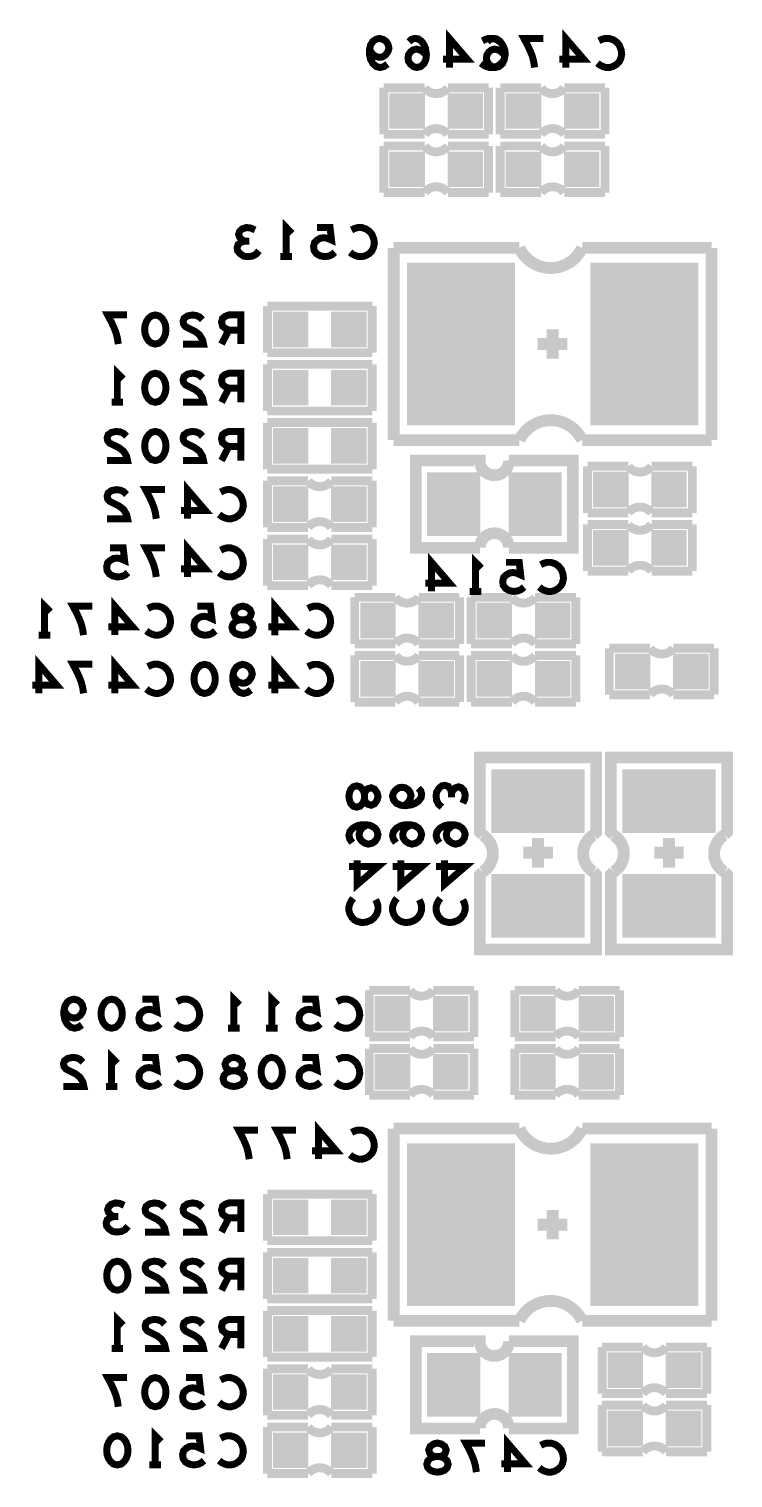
# Model space of a CAD drawing. Extents: x 0 to 200, y -10 to 130.
# Drawn here: x 82.75 to 94.85, y 80.27 to 105.16 of the extents above; entities that cross this region are included whole.
import ezdxf

# ---------------------------------------------------------------- set-up
doc = ezdxf.new("R2010")
doc.units = 0
doc.layers.get('0').update_dxf_attribs({"linetype": 'CONTINUOUS'})
doc.layers.add('MASK_BOTTOM_ART', color=6, linetype='CONTINUOUS')
doc.layers.add('SILK_BOTTOM_ART', color=5, linetype='CONTINUOUS')

# ---------------------------------------------------------------- blocks, each defined once
blk = doc.blocks.new('SQUARE_586')
blk.add_solid([(0.3048, 0.3048), (0.3048, -0.3048), (-0.3048, 0.3048), (-0.3048, -0.3048)])
blk = doc.blocks.new('RECTANGLE_583')
blk.add_solid([(0.9271, 1.397), (0.9271, -1.397), (-0.9271, 1.397), (-0.9271, -1.397)])
blk = doc.blocks.new('RECTANGLE_563')
blk.add_solid([(0.4572, 0.5461), (0.4572, -0.5461), (-0.4572, 0.5461), (-0.4572, -0.5461)])
blk = doc.blocks.new('RECTANGLE_569')
blk.add_solid([(0.8001, 0.5461), (0.8001, -0.5461), (-0.8001, 0.5461), (-0.8001, -0.5461)])

msp = doc.modelspace()

# ---------------------------------------------------------------- linework, layer by layer
at = {"layer": 'SILK_BOTTOM_ART'}
for points, const_width in [([(88.9131, 104.5566), (88.8547, 104.515), (88.7881, 104.4983), (88.7214, 104.515), (88.6631, 104.565), (88.6214, 104.64), (88.6047, 104.715), (88.6047, 104.8066), (88.6214, 104.8816), (88.6631, 104.9483), (88.7131, 104.9816), (88.7714, 104.9983), (88.8381, 104.9816), (88.8881, 104.9483), (88.9214, 104.8983), (88.9381, 104.8316), (88.9214, 104.7733), (88.8797, 104.715), (88.8297, 104.6816), (88.7714, 104.6733), (88.7047, 104.69), (88.6547, 104.7316), (88.6047, 104.8066)], 0.12), ([(89.5821, 104.7066), (89.5238, 104.765), (89.4738, 104.7983), (89.4071, 104.815), (89.3488, 104.7983), (89.3071, 104.765), (89.2738, 104.715), (89.2655, 104.6566), (89.2738, 104.6066), (89.3071, 104.5566), (89.3571, 104.515), (89.4155, 104.4983), (89.4821, 104.515), (89.5405, 104.565), (89.5738, 104.64), (89.5821, 104.7233), (89.5655, 104.8316), (89.5405, 104.89), (89.4988, 104.9483), (89.4405, 104.99), (89.3821, 104.9983), (89.3238, 104.9816), (89.2821, 104.94)], 0.12), ([(89.9762, 104.4983), (89.9762, 104.9983), (90.2845, 104.64), (89.8679, 104.64)], 0.12), ([(90.5453, 104.9566), (90.5953, 104.9816), (90.6536, 104.9983), (90.7203, 104.9983), (90.7953, 104.9733), (90.8536, 104.9316), (90.8953, 104.8816), (90.9286, 104.7983), (90.9369, 104.7233), (90.9203, 104.6483), (90.8953, 104.5983), (90.8453, 104.5483), (90.7869, 104.515), (90.7286, 104.4983), (90.6703, 104.4983), (90.6119, 104.515), (90.5619, 104.54), (90.5203, 104.5733)], 0.12), ([(90.9297, 104.7066), (90.8714, 104.765), (90.8214, 104.7983), (90.7547, 104.815), (90.6964, 104.7983), (90.6547, 104.765), (90.6214, 104.715), (90.6131, 104.6566), (90.6214, 104.6066), (90.6547, 104.5566), (90.7047, 104.515), (90.7631, 104.4983), (90.8297, 104.515), (90.8881, 104.565), (90.9214, 104.64), (90.9297, 104.7233), (90.9131, 104.8316), (90.8881, 104.89), (90.8464, 104.9483), (90.7881, 104.99), (90.7297, 104.9983), (90.6714, 104.9816), (90.6297, 104.94)], 0.12), ([(91.4405, 104.4983), (91.4238, 104.6066), (91.3988, 104.6983), (91.3655, 104.7816), (91.3238, 104.8733), (91.2571, 104.9983), (91.5905, 104.9983)], 0.12), ([(91.9762, 104.4983), (91.9762, 104.9983), (92.2845, 104.64), (91.8679, 104.64)], 0.12), ([(92.5453, 104.9566), (92.5953, 104.9816), (92.6536, 104.9983), (92.7203, 104.9983), (92.7953, 104.9733), (92.8536, 104.9316), (92.8953, 104.8816), (92.9286, 104.7983), (92.9369, 104.7233), (92.9203, 104.6483), (92.8953, 104.5983), (92.8453, 104.5483), (92.7869, 104.515), (92.7286, 104.4983), (92.6703, 104.4983), (92.6119, 104.515), (92.5619, 104.54), (92.5203, 104.5733)], 0.12), ([(88.85, 104.15), (88.85, 103.35)], 0.1524), ([(89.55, 104.15), (88.85, 104.15)], 0.1524), ([(90.65, 104.15), (89.95, 104.15)], 0.1524), ([(90.65, 103.35), (90.65, 104.15)], 0.1524), ([(90.85, 104.15), (90.85, 103.35)], 0.1524), ([(91.55, 104.15), (90.85, 104.15)], 0.1524), ([(92.65, 104.15), (91.95, 104.15)], 0.1524), ([(92.65, 103.35), (92.65, 104.15)], 0.1524), ([(88.85, 103.35), (89.55, 103.35)], 0.1524), ([(89.95, 103.35), (90.65, 103.35)], 0.1524), ([(90.85, 103.35), (91.55, 103.35)], 0.1524), ([(91.95, 103.35), (92.65, 103.35)], 0.1524), ([(88.85, 103.15), (88.85, 102.35)], 0.1524), ([(89.55, 103.15), (88.85, 103.15)], 0.1524), ([(90.65, 103.15), (89.95, 103.15)], 0.1524), ([(90.65, 102.35), (90.65, 103.15)], 0.1524), ([(90.85, 103.15), (90.85, 102.35)], 0.1524), ([(91.55, 103.15), (90.85, 103.15)], 0.1524), ([(92.65, 103.15), (91.95, 103.15)], 0.1524), ([(92.65, 102.35), (92.65, 103.15)], 0.1524), ([(88.85, 102.35), (89.55, 102.35)], 0.1524), ([(89.95, 102.35), (90.65, 102.35)], 0.1524), ([(90.85, 102.35), (91.55, 102.35)], 0.1524), ([(91.95, 102.35), (92.65, 102.35)], 0.1524), ([(86.4631, 101.5167), (86.4131, 101.5417), (86.3714, 101.5833), (86.3547, 101.6333), (86.3714, 101.6833), (86.4131, 101.725), (86.4881, 101.75), (86.5631, 101.7417), (86.6381, 101.7083)], 0.12), ([(87.1738, 101.25), (87.1738, 101.75), (87.2738, 101.65)], 0.12), ([(88.0095, 101.325), (87.9595, 101.2833), (87.9012, 101.2583), (87.8262, 101.25), (87.7512, 101.2667), (87.6929, 101.3), (87.6512, 101.3583), (87.6429, 101.425), (87.6595, 101.4917), (87.7012, 101.5333), (87.7595, 101.5667), (87.8179, 101.575), (87.8762, 101.5667), (87.9512, 101.5333), (87.9262, 101.75), (87.7012, 101.75)], 0.12), ([(88.2953, 101.7083), (88.3453, 101.7333), (88.4036, 101.75), (88.4703, 101.75), (88.5453, 101.725), (88.6036, 101.6833), (88.6453, 101.6333), (88.6786, 101.55), (88.6869, 101.475), (88.6703, 101.4), (88.6453, 101.35), (88.5953, 101.3), (88.5369, 101.2667), (88.4786, 101.25), (88.4203, 101.25), (88.3619, 101.2667), (88.3119, 101.2917), (88.2703, 101.325)], 0.12), ([(86.7047, 101.35), (86.6547, 101.2917), (86.5881, 101.2583), (86.5131, 101.25), (86.4464, 101.2583), (86.3797, 101.3), (86.3381, 101.35), (86.3297, 101.4), (86.3464, 101.4583), (86.4047, 101.5), (86.4631, 101.5167), (86.5381, 101.5167)], 0.12), ([(87.2738, 101.25), (87.0738, 101.25)], 0.12), ([(89.0195, 101.401), (91.1785, 101.401)], 0.2032), ([(89.0195, 98.099), (89.0195, 101.401)], 0.2032), ([(92.258, 101.401), (94.4805, 101.401)], 0.2032), ([(94.4805, 101.401), (94.4805, 98.099)], 0.2032), ([(84.2881, 99.7483), (84.2714, 99.8566), (84.2464, 99.9483), (84.2131, 100.0316), (84.1714, 100.1233), (84.1047, 100.2483), (84.4381, 100.2483)], 0.12), ([(84.9238, 100.2483), (84.9905, 100.2316), (85.0405, 100.19), (85.0738, 100.14), (85.0988, 100.0733), (85.1071, 99.9983), (85.0988, 99.9233), (85.0738, 99.8566), (85.0405, 99.8066), (84.9905, 99.765), (84.9238, 99.7483), (84.8571, 99.765), (84.8071, 99.8066), (84.7738, 99.8566), (84.7488, 99.9233), (84.7405, 99.9983), (84.7488, 100.0733), (84.7738, 100.14), (84.8071, 100.19), (84.8571, 100.2316), (84.9238, 100.2483)], 0.12), ([(85.7345, 100.165), (85.6845, 100.215), (85.6262, 100.24), (85.5595, 100.2483), (85.4762, 100.2316), (85.4179, 100.19), (85.4012, 100.14), (85.4095, 100.09), (85.4429, 100.0483), (85.6095, 99.965), (85.6845, 99.9066), (85.7345, 99.8233), (85.7512, 99.7483), (85.4012, 99.7483)], 0.12), ([(86.3953, 99.7483), (86.3953, 100.2483), (86.1869, 100.2483), (86.1203, 100.2233), (86.0786, 100.19), (86.0619, 100.1233), (86.0786, 100.0566), (86.1286, 100.015), (86.1869, 99.99), (86.3953, 99.99)], 0.12), ([(86.85, 100.4), (86.85, 99.6)], 0.1524), ([(88.65, 100.4), (86.85, 100.4)], 0.1524), ([(88.65, 99.6), (88.65, 100.4)], 0.1524), ([(86.1869, 99.99), (86.0619, 99.7483)], 0.12), ([(91.75, 100.004), (91.75, 99.496)], 0.2032), ([(92.004, 99.75), (91.496, 99.75)], 0.2032), ([(86.85, 99.6), (88.65, 99.6)], 0.1524), ([(84.2714, 98.7483), (84.2714, 99.2483), (84.3714, 99.1483)], 0.12), ([(84.9238, 99.2483), (84.9905, 99.2316), (85.0405, 99.19), (85.0738, 99.14), (85.0988, 99.0733), (85.1071, 98.9983), (85.0988, 98.9233), (85.0738, 98.8566), (85.0405, 98.8066), (84.9905, 98.765), (84.9238, 98.7483), (84.8571, 98.765), (84.8071, 98.8066), (84.7738, 98.8566), (84.7488, 98.9233), (84.7405, 98.9983), (84.7488, 99.0733), (84.7738, 99.14), (84.8071, 99.19), (84.8571, 99.2316), (84.9238, 99.2483)], 0.12), ([(85.7345, 99.165), (85.6845, 99.215), (85.6262, 99.24), (85.5595, 99.2483), (85.4762, 99.2316), (85.4179, 99.19), (85.4012, 99.14), (85.4095, 99.09), (85.4429, 99.0483), (85.6095, 98.965), (85.6845, 98.9066), (85.7345, 98.8233), (85.7512, 98.7483), (85.4012, 98.7483)], 0.12), ([(86.3953, 98.7483), (86.3953, 99.2483), (86.1869, 99.2483), (86.1203, 99.2233), (86.0786, 99.19), (86.0619, 99.1233), (86.0786, 99.0566), (86.1286, 99.015), (86.1869, 98.99), (86.3953, 98.99)], 0.12), ([(86.85, 99.4), (86.85, 98.6)], 0.1524), ([(88.65, 99.4), (86.85, 99.4)], 0.1524), ([(88.65, 98.6), (88.65, 99.4)], 0.1524), ([(86.1869, 98.99), (86.0619, 98.7483)], 0.12), ([(84.3714, 98.7483), (84.1714, 98.7483)], 0.12), ([(86.85, 98.6), (88.65, 98.6)], 0.1524), ([(84.4297, 98.165), (84.3797, 98.215), (84.3214, 98.24), (84.2547, 98.2483), (84.1714, 98.2316), (84.1131, 98.19), (84.0964, 98.14), (84.1047, 98.09), (84.1381, 98.0483), (84.3047, 97.965), (84.3797, 97.9066), (84.4297, 97.8233), (84.4464, 97.7483), (84.0964, 97.7483)], 0.12), ([(84.9238, 98.2483), (84.9905, 98.2316), (85.0405, 98.19), (85.0738, 98.14), (85.0988, 98.0733), (85.1071, 97.9983), (85.0988, 97.9233), (85.0738, 97.8566), (85.0405, 97.8066), (84.9905, 97.765), (84.9238, 97.7483), (84.8571, 97.765), (84.8071, 97.8066), (84.7738, 97.8566), (84.7488, 97.9233), (84.7405, 97.9983), (84.7488, 98.0733), (84.7738, 98.14), (84.8071, 98.19), (84.8571, 98.2316), (84.9238, 98.2483)], 0.12), ([(85.7345, 98.165), (85.6845, 98.215), (85.6262, 98.24), (85.5595, 98.2483), (85.4762, 98.2316), (85.4179, 98.19), (85.4012, 98.14), (85.4095, 98.09), (85.4429, 98.0483), (85.6095, 97.965), (85.6845, 97.9066), (85.7345, 97.8233), (85.7512, 97.7483), (85.4012, 97.7483)], 0.12), ([(86.3953, 97.7483), (86.3953, 98.2483), (86.1869, 98.2483), (86.1203, 98.2233), (86.0786, 98.19), (86.0619, 98.1233), (86.0786, 98.0566), (86.1286, 98.015), (86.1869, 97.99), (86.3953, 97.99)], 0.12), ([(86.85, 98.4), (86.85, 97.6)], 0.1524), ([(88.65, 98.4), (86.85, 98.4)], 0.1524), ([(88.65, 97.6), (88.65, 98.4)], 0.1524), ([(91.1785, 98.099), (89.0195, 98.099)], 0.2032), ([(94.4805, 98.099), (92.258, 98.099)], 0.2032), ([(86.1869, 97.99), (86.0619, 97.7483)], 0.12), ([(90.5, 96.25), (89.4, 96.25), (89.4, 97.75), (90.5, 97.75), (90.5, 97.7)], 0.2), ([(91, 97.75), (92.1, 97.75), (92.1, 96.25), (91, 96.25)], 0.2), ([(86.85, 97.6), (88.65, 97.6)], 0.1524), ([(92.35, 97.65), (92.35, 96.85)], 0.1524), ([(93.05, 97.65), (92.35, 97.65)], 0.1524), ([(94.15, 97.65), (93.45, 97.65)], 0.1524), ([(94.15, 96.85), (94.15, 97.65)], 0.1524), ([(84.4297, 97.165), (84.3797, 97.215), (84.3214, 97.24), (84.2547, 97.2483), (84.1714, 97.2316), (84.1131, 97.19), (84.0964, 97.14), (84.1047, 97.09), (84.1381, 97.0483), (84.3047, 96.965), (84.3797, 96.9066), (84.4297, 96.8233), (84.4464, 96.7483), (84.0964, 96.7483)], 0.12), ([(84.9405, 96.7483), (84.9238, 96.8566), (84.8988, 96.9483), (84.8655, 97.0316), (84.8238, 97.1233), (84.7571, 97.2483), (85.0905, 97.2483)], 0.12), ([(85.4762, 96.7483), (85.4762, 97.2483), (85.7845, 96.89), (85.3679, 96.89)], 0.12), ([(86.0453, 97.2066), (86.0953, 97.2316), (86.1536, 97.2483), (86.2203, 97.2483), (86.2953, 97.2233), (86.3536, 97.1816), (86.3953, 97.1316), (86.4286, 97.0483), (86.4369, 96.9733), (86.4203, 96.8983), (86.3953, 96.8483), (86.3453, 96.7983), (86.2869, 96.765), (86.2286, 96.7483), (86.1703, 96.7483), (86.1119, 96.765), (86.0619, 96.79), (86.0203, 96.8233)], 0.12), ([(86.85, 97.4), (86.85, 96.6)], 0.1524), ([(87.55, 97.4), (86.85, 97.4)], 0.1524), ([(88.65, 97.4), (87.95, 97.4)], 0.1524), ([(88.65, 96.6), (88.65, 97.4)], 0.1524), ([(92.35, 96.85), (93.05, 96.85)], 0.1524), ([(93.45, 96.85), (94.15, 96.85)], 0.1524), ([(86.85, 96.6), (87.55, 96.6)], 0.1524), ([(87.95, 96.6), (88.65, 96.6)], 0.1524), ([(92.35, 96.65), (92.35, 95.85)], 0.1524), ([(93.05, 96.65), (92.35, 96.65)], 0.1524), ([(94.15, 96.65), (93.45, 96.65)], 0.1524), ([(94.15, 95.85), (94.15, 96.65)], 0.1524), ([(85.4762, 95.7483), (85.4762, 96.2483), (85.7845, 95.89), (85.3679, 95.89)], 0.12), ([(86.85, 96.4), (86.85, 95.6)], 0.1524), ([(87.55, 96.4), (86.85, 96.4)], 0.1524), ([(88.65, 96.4), (87.95, 96.4)], 0.1524), ([(88.65, 95.6), (88.65, 96.4)], 0.1524), ([(84.4547, 95.8233), (84.4047, 95.7816), (84.3464, 95.7566), (84.2714, 95.7483), (84.1964, 95.765), (84.1381, 95.7983), (84.0964, 95.8566), (84.0881, 95.9233), (84.1047, 95.99), (84.1464, 96.0316), (84.2047, 96.065), (84.2631, 96.0733), (84.3214, 96.065), (84.3964, 96.0316), (84.3714, 96.2483), (84.1464, 96.2483)], 0.12), ([(84.9405, 95.7483), (84.9238, 95.8566), (84.8988, 95.9483), (84.8655, 96.0316), (84.8238, 96.1233), (84.7571, 96.2483), (85.0905, 96.2483)], 0.12), ([(86.0453, 96.2066), (86.0953, 96.2316), (86.1536, 96.2483), (86.2203, 96.2483), (86.2953, 96.2233), (86.3536, 96.1816), (86.3953, 96.1316), (86.4286, 96.0483), (86.4369, 95.9733), (86.4203, 95.8983), (86.3953, 95.8483), (86.3453, 95.7983), (86.2869, 95.765), (86.2286, 95.7483), (86.1703, 95.7483), (86.1119, 95.765), (86.0619, 95.79), (86.0203, 95.8233)], 0.12), ([(89.6714, 95.5), (89.6714, 96), (89.9797, 95.6417), (89.5631, 95.6417)], 0.12), ([(90.4238, 95.5), (90.4238, 96), (90.5238, 95.9)], 0.12), ([(91.2595, 95.575), (91.2095, 95.5333), (91.1512, 95.5083), (91.0762, 95.5), (91.0012, 95.5167), (90.9429, 95.55), (90.9012, 95.6083), (90.8929, 95.675), (90.9095, 95.7417), (90.9512, 95.7833), (91.0095, 95.8167), (91.0679, 95.825), (91.1262, 95.8167), (91.2012, 95.7833), (91.1762, 96), (90.9512, 96)], 0.12), ([(91.5453, 95.9583), (91.5953, 95.9833), (91.6536, 96), (91.7203, 96), (91.7953, 95.975), (91.8536, 95.9333), (91.8953, 95.8833), (91.9286, 95.8), (91.9369, 95.725), (91.9203, 95.65), (91.8953, 95.6), (91.8453, 95.55), (91.7869, 95.5167), (91.7286, 95.5), (91.6703, 95.5), (91.6119, 95.5167), (91.5619, 95.5417), (91.5203, 95.575)], 0.12), ([(92.35, 95.85), (93.05, 95.85)], 0.1524), ([(93.45, 95.85), (94.15, 95.85)], 0.1524), ([(86.85, 95.6), (87.55, 95.6)], 0.1524), ([(87.95, 95.6), (88.65, 95.6)], 0.1524), ([(83.0214, 94.75), (83.0214, 95.25), (83.1214, 95.15)], 0.12), ([(84.2262, 94.75), (84.2262, 95.25), (84.5345, 94.8917), (84.1179, 94.8917)], 0.12), ([(86.9762, 94.7483), (86.9762, 95.2483), (87.2845, 94.89), (86.8679, 94.89)], 0.12), ([(88.35, 95.4), (88.35, 94.6)], 0.1524), ([(89.05, 95.4), (88.35, 95.4)], 0.1524), ([(90.15, 95.4), (89.45, 95.4)], 0.1524), ([(90.15, 94.6), (90.15, 95.4)], 0.1524), ([(90.5238, 95.5), (90.3238, 95.5)], 0.12), ([(90.35, 95.4), (90.35, 94.6)], 0.1524), ([(91.05, 95.4), (90.35, 95.4)], 0.1524), ([(92.15, 95.4), (91.45, 95.4)], 0.1524), ([(92.15, 94.6), (92.15, 95.4)], 0.1524), ([(83.6905, 94.75), (83.6738, 94.8583), (83.6488, 94.95), (83.6155, 95.0333), (83.5738, 95.125), (83.5071, 95.25), (83.8405, 95.25)], 0.12), ([(84.7953, 95.2083), (84.8453, 95.2333), (84.9036, 95.25), (84.9703, 95.25), (85.0453, 95.225), (85.1036, 95.1833), (85.1453, 95.1333), (85.1786, 95.05), (85.1869, 94.975), (85.1703, 94.9), (85.1453, 94.85), (85.0953, 94.8), (85.0369, 94.7667), (84.9786, 94.75), (84.9203, 94.75), (84.8619, 94.7667), (84.8119, 94.7917), (84.7703, 94.825)], 0.12), ([(85.9547, 94.8233), (85.9047, 94.7816), (85.8464, 94.7566), (85.7714, 94.7483), (85.6964, 94.765), (85.6381, 94.7983), (85.5964, 94.8566), (85.5881, 94.9233), (85.6047, 94.99), (85.6464, 95.0316), (85.7047, 95.065), (85.7631, 95.0733), (85.8214, 95.065), (85.8964, 95.0316), (85.8714, 95.2483), (85.6464, 95.2483)], 0.12), ([(86.4238, 94.7483), (86.3655, 94.7566), (86.2988, 94.7816), (86.2571, 94.8233), (86.2405, 94.8816), (86.2571, 94.94), (86.3071, 94.99), (86.3821, 95.015), (86.4655, 95.015), (86.5155, 95.0316), (86.5571, 95.0733), (86.5738, 95.1316), (86.5488, 95.19), (86.4905, 95.2316), (86.4238, 95.2483), (86.3571, 95.2316), (86.2988, 95.19), (86.2738, 95.1316), (86.2905, 95.0733), (86.3321, 95.0316), (86.3821, 95.015), (86.4655, 95.015), (86.5405, 94.99), (86.5905, 94.94), (86.6071, 94.8816), (86.5905, 94.8233), (86.5488, 94.7816), (86.4821, 94.7566), (86.4238, 94.7483)], 0.12), ([(87.5453, 95.2066), (87.5953, 95.2316), (87.6536, 95.2483), (87.7203, 95.2483), (87.7953, 95.2233), (87.8536, 95.1816), (87.8953, 95.1316), (87.9286, 95.0483), (87.9369, 94.9733), (87.9203, 94.8983), (87.8953, 94.8483), (87.8453, 94.7983), (87.7869, 94.765), (87.7286, 94.7483), (87.6703, 94.7483), (87.6119, 94.765), (87.5619, 94.79), (87.5203, 94.8233)], 0.12), ([(83.1214, 94.75), (82.9214, 94.75)], 0.12), ([(88.35, 94.6), (89.05, 94.6)], 0.1524), ([(89.45, 94.6), (90.15, 94.6)], 0.1524), ([(90.35, 94.6), (91.05, 94.6)], 0.1524), ([(91.45, 94.6), (92.15, 94.6)], 0.1524), ([(92.725, 94.525), (92.725, 93.725)], 0.1524), ([(93.425, 94.525), (92.725, 94.525)], 0.1524), ([(94.525, 94.525), (93.825, 94.525)], 0.1524), ([(94.525, 93.725), (94.525, 94.525)], 0.1524), ([(82.9214, 93.75), (82.9214, 94.25), (83.2297, 93.8917), (82.8131, 93.8917)], 0.12), ([(84.2262, 93.75), (84.2262, 94.25), (84.5345, 93.8917), (84.1179, 93.8917)], 0.12), ([(86.9762, 93.7483), (86.9762, 94.2483), (87.2845, 93.89), (86.8679, 93.89)], 0.12), ([(88.35, 94.4), (88.35, 93.6)], 0.1524), ([(89.05, 94.4), (88.35, 94.4)], 0.1524), ([(90.15, 94.4), (89.45, 94.4)], 0.1524), ([(90.15, 93.6), (90.15, 94.4)], 0.1524), ([(90.35, 94.4), (90.35, 93.6)], 0.1524), ([(91.05, 94.4), (90.35, 94.4)], 0.1524), ([(92.15, 94.4), (91.45, 94.4)], 0.1524), ([(92.15, 93.6), (92.15, 94.4)], 0.1524), ([(83.6905, 93.75), (83.6738, 93.8583), (83.6488, 93.95), (83.6155, 94.0333), (83.5738, 94.125), (83.5071, 94.25), (83.8405, 94.25)], 0.12), ([(84.7953, 94.2083), (84.8453, 94.2333), (84.9036, 94.25), (84.9703, 94.25), (85.0453, 94.225), (85.1036, 94.1833), (85.1453, 94.1333), (85.1786, 94.05), (85.1869, 93.975), (85.1703, 93.9), (85.1453, 93.85), (85.0953, 93.8), (85.0369, 93.7667), (84.9786, 93.75), (84.9203, 93.75), (84.8619, 93.7667), (84.8119, 93.7917), (84.7703, 93.825)], 0.12), ([(85.7714, 94.2483), (85.8381, 94.2316), (85.8881, 94.19), (85.9214, 94.14), (85.9464, 94.0733), (85.9547, 93.9983), (85.9464, 93.9233), (85.9214, 93.8566), (85.8881, 93.8066), (85.8381, 93.765), (85.7714, 93.7483), (85.7047, 93.765), (85.6547, 93.8066), (85.6214, 93.8566), (85.5964, 93.9233), (85.5881, 93.9983), (85.5964, 94.0733), (85.6214, 94.14), (85.6547, 94.19), (85.7047, 94.2316), (85.7714, 94.2483)], 0.12), ([(86.5655, 93.8066), (86.5071, 93.765), (86.4405, 93.7483), (86.3738, 93.765), (86.3155, 93.815), (86.2738, 93.89), (86.2571, 93.965), (86.2571, 94.0566), (86.2738, 94.1316), (86.3155, 94.1983), (86.3655, 94.2316), (86.4238, 94.2483), (86.4905, 94.2316), (86.5405, 94.1983), (86.5738, 94.1483), (86.5905, 94.0816), (86.5738, 94.0233), (86.5321, 93.965), (86.4821, 93.9316), (86.4238, 93.9233), (86.3571, 93.94), (86.3071, 93.9816), (86.2571, 94.0566)], 0.12), ([(87.5453, 94.2066), (87.5953, 94.2316), (87.6536, 94.2483), (87.7203, 94.2483), (87.7953, 94.2233), (87.8536, 94.1816), (87.8953, 94.1316), (87.9286, 94.0483), (87.9369, 93.9733), (87.9203, 93.8983), (87.8953, 93.8483), (87.8453, 93.7983), (87.7869, 93.765), (87.7286, 93.7483), (87.6703, 93.7483), (87.6119, 93.765), (87.5619, 93.79), (87.5203, 93.8233)], 0.12), ([(88.35, 93.6), (89.05, 93.6)], 0.1524), ([(89.45, 93.6), (90.15, 93.6)], 0.1524), ([(90.35, 93.6), (91.05, 93.6)], 0.1524), ([(91.45, 93.6), (92.15, 93.6)], 0.1524), ([(92.725, 93.725), (93.425, 93.725)], 0.1524), ([(93.825, 93.725), (94.525, 93.725)], 0.1524), ([(92.4525, 91.3175), (92.5, 91.365), (92.5, 92.65), (90.5, 92.65), (90.5, 91.365), (90.5475, 91.3175)], 0.2), ([(94.7025, 91.3175), (94.75, 91.365), (94.75, 92.65), (92.75, 92.65), (92.75, 91.365), (92.7975, 91.3175)], 0.2), ([(88.25, 91.9786), (88.2583, 92.0369), (88.2833, 92.1036), (88.325, 92.1453), (88.3833, 92.1619), (88.4417, 92.1453), (88.4917, 92.0953), (88.5167, 92.0203), (88.5167, 91.9369), (88.5333, 91.8869), (88.575, 91.8453), (88.6333, 91.8286), (88.6917, 91.8536), (88.7333, 91.9119), (88.75, 91.9786), (88.7333, 92.0453), (88.6917, 92.1036), (88.6333, 92.1286), (88.575, 92.1119), (88.5333, 92.0703), (88.5167, 92.0203), (88.5167, 91.9369), (88.4917, 91.8619), (88.4417, 91.8119), (88.3833, 91.7953), (88.325, 91.8119), (88.2833, 91.8536), (88.2583, 91.9203), (88.25, 91.9786)], 0.12), ([(89.2083, 91.8203), (89.2667, 91.8786), (89.3, 91.9286), (89.3167, 91.9953), (89.3, 92.0536), (89.2667, 92.0953), (89.2167, 92.1286), (89.1583, 92.1369), (89.1083, 92.1286), (89.0583, 92.0953), (89.0167, 92.0453), (89, 91.9869), (89.0167, 91.9203), (89.0667, 91.8619), (89.1417, 91.8286), (89.225, 91.8203), (89.3333, 91.8369), (89.3917, 91.8619), (89.45, 91.9036), (89.4917, 91.9619), (89.5, 92.0203), (89.4833, 92.0786), (89.4417, 92.1203)], 0.12), ([(89.8483, 91.7953), (89.79, 91.8453), (89.7566, 91.9119), (89.7483, 91.9869), (89.7566, 92.0536), (89.7983, 92.1203), (89.8483, 92.1619), (89.8983, 92.1703), (89.9566, 92.1536), (89.9983, 92.0953), (90.015, 92.0369), (90.015, 91.9619)], 0.12), ([(90.015, 92.0369), (90.04, 92.0869), (90.0816, 92.1286), (90.1316, 92.1453), (90.1816, 92.1286), (90.2233, 92.0869), (90.2483, 92.0119), (90.24, 91.9369), (90.2066, 91.8619)], 0.12), ([(88.3083, 91.1845), (88.2667, 91.2429), (88.25, 91.3095), (88.2667, 91.3762), (88.3167, 91.4345), (88.3917, 91.4762), (88.4667, 91.4929), (88.5583, 91.4929), (88.6333, 91.4762), (88.7, 91.4345), (88.7333, 91.3845), (88.75, 91.3262), (88.7333, 91.2595), (88.7, 91.2095), (88.65, 91.1762), (88.5833, 91.1595), (88.525, 91.1762), (88.4667, 91.2179), (88.4333, 91.2679), (88.425, 91.3262), (88.4417, 91.3929), (88.4833, 91.4429), (88.5583, 91.4929)], 0.12), ([(89.0583, 91.1845), (89.0167, 91.2429), (89, 91.3095), (89.0167, 91.3762), (89.0667, 91.4345), (89.1417, 91.4762), (89.2167, 91.4929), (89.3083, 91.4929), (89.3833, 91.4762), (89.45, 91.4345), (89.4833, 91.3845), (89.5, 91.3262), (89.4833, 91.2595), (89.45, 91.2095), (89.4, 91.1762), (89.3333, 91.1595), (89.275, 91.1762), (89.2167, 91.2179), (89.1833, 91.2679), (89.175, 91.3262), (89.1917, 91.3929), (89.2333, 91.4429), (89.3083, 91.4929)], 0.12), ([(89.8066, 91.1845), (89.765, 91.2429), (89.7483, 91.3095), (89.765, 91.3762), (89.815, 91.4345), (89.89, 91.4762), (89.965, 91.4929), (90.0566, 91.4929), (90.1316, 91.4762), (90.1983, 91.4345), (90.2316, 91.3845), (90.2483, 91.3262), (90.2316, 91.2595), (90.1983, 91.2095), (90.1483, 91.1762), (90.0816, 91.1595), (90.0233, 91.1762), (89.965, 91.2179), (89.9316, 91.2679), (89.9233, 91.3262), (89.94, 91.3929), (89.9816, 91.4429), (90.0566, 91.4929)], 0.12), ([(91.5, 91.2667), (91.5, 90.7587)], 0.2032), ([(93.75, 91.2667), (93.75, 90.7587)], 0.2032), ([(91.246, 91.0127), (91.754, 91.0127)], 0.2032), ([(93.496, 91.0127), (94.004, 91.0127)], 0.2032), ([(88.25, 90.7738), (88.75, 90.7738), (88.3917, 90.4655), (88.3917, 90.8821)], 0.12), ([(89, 90.7738), (89.5, 90.7738), (89.1417, 90.4655), (89.1417, 90.8821)], 0.12), ([(89.7483, 90.7738), (90.2483, 90.7738), (89.89, 90.4655), (89.89, 90.8821)], 0.12), ([(90.5475, 90.6825), (90.5, 90.635), (90.5, 89.35), (92.5, 89.35), (92.5, 90.635), (92.4525, 90.6825)], 0.2), ([(92.7975, 90.6825), (92.75, 90.635), (92.75, 89.35), (94.75, 89.35), (94.75, 90.635), (94.7025, 90.6825)], 0.2), ([(88.7083, 90.2047), (88.7333, 90.1547), (88.75, 90.0964), (88.75, 90.0297), (88.725, 89.9547), (88.6833, 89.8964), (88.6333, 89.8547), (88.55, 89.8214), (88.475, 89.8131), (88.4, 89.8297), (88.35, 89.8547), (88.3, 89.9047), (88.2667, 89.9631), (88.25, 90.0214), (88.25, 90.0797), (88.2667, 90.1381), (88.2917, 90.1881), (88.325, 90.2297)], 0.12), ([(89.4583, 90.2047), (89.4833, 90.1547), (89.5, 90.0964), (89.5, 90.0297), (89.475, 89.9547), (89.4333, 89.8964), (89.3833, 89.8547), (89.3, 89.8214), (89.225, 89.8131), (89.15, 89.8297), (89.1, 89.8547), (89.05, 89.9047), (89.0167, 89.9631), (89, 90.0214), (89, 90.0797), (89.0167, 90.1381), (89.0417, 90.1881), (89.075, 90.2297)], 0.12), ([(90.2066, 90.2047), (90.2316, 90.1547), (90.2483, 90.0964), (90.2483, 90.0297), (90.2233, 89.9547), (90.1816, 89.8964), (90.1316, 89.8547), (90.0483, 89.8214), (89.9733, 89.8131), (89.8983, 89.8297), (89.8483, 89.8547), (89.7983, 89.9047), (89.765, 89.9631), (89.7483, 90.0214), (89.7483, 90.0797), (89.765, 90.1381), (89.79, 90.1881), (89.8233, 90.2297)], 0.12), ([(86.2714, 87.9983), (86.2714, 88.4983), (86.3714, 88.3983)], 0.12), ([(86.9238, 87.9983), (86.9238, 88.4983), (87.0238, 88.3983)], 0.12), ([(88.6, 88.65), (88.6, 87.85)], 0.1524), ([(89.3, 88.65), (88.6, 88.65)], 0.1524), ([(90.4, 88.65), (89.7, 88.65)], 0.1524), ([(90.4, 87.85), (90.4, 88.65)], 0.1524), ([(91.1, 88.65), (91.1, 87.85)], 0.1524), ([(91.8, 88.65), (91.1, 88.65)], 0.1524), ([(92.9, 88.65), (92.2, 88.65)], 0.1524), ([(92.9, 87.85), (92.9, 88.65)], 0.1524), ([(83.6631, 88.0566), (83.6047, 88.015), (83.5381, 87.9983), (83.4714, 88.015), (83.4131, 88.065), (83.3714, 88.14), (83.3547, 88.215), (83.3547, 88.3066), (83.3714, 88.3816), (83.4131, 88.4483), (83.4631, 88.4816), (83.5214, 88.4983), (83.5881, 88.4816), (83.6381, 88.4483), (83.6714, 88.3983), (83.6881, 88.3316), (83.6714, 88.2733), (83.6297, 88.215), (83.5797, 88.1816), (83.5214, 88.1733), (83.4547, 88.19), (83.4047, 88.2316), (83.3547, 88.3066)], 0.12), ([(84.1738, 88.4983), (84.2405, 88.4816), (84.2905, 88.44), (84.3238, 88.39), (84.3488, 88.3233), (84.3571, 88.2483), (84.3488, 88.1733), (84.3238, 88.1066), (84.2905, 88.0566), (84.2405, 88.015), (84.1738, 87.9983), (84.1071, 88.015), (84.0571, 88.0566), (84.0238, 88.1066), (83.9988, 88.1733), (83.9905, 88.2483), (83.9988, 88.3233), (84.0238, 88.39), (84.0571, 88.44), (84.1071, 88.4816), (84.1738, 88.4983)], 0.12), ([(85.0095, 88.0733), (84.9595, 88.0316), (84.9012, 88.0066), (84.8262, 87.9983), (84.7512, 88.015), (84.6929, 88.0483), (84.6512, 88.1066), (84.6429, 88.1733), (84.6595, 88.24), (84.7012, 88.2816), (84.7595, 88.315), (84.8179, 88.3233), (84.8762, 88.315), (84.9512, 88.2816), (84.9262, 88.4983), (84.7012, 88.4983)], 0.12), ([(85.2953, 88.4566), (85.3453, 88.4816), (85.4036, 88.4983), (85.4703, 88.4983), (85.5453, 88.4733), (85.6036, 88.4316), (85.6453, 88.3816), (85.6786, 88.2983), (85.6869, 88.2233), (85.6703, 88.1483), (85.6453, 88.0983), (85.5953, 88.0483), (85.5369, 88.015), (85.4786, 87.9983), (85.4203, 87.9983), (85.3619, 88.015), (85.3119, 88.04), (85.2703, 88.0733)], 0.12), ([(87.7595, 88.0733), (87.7095, 88.0316), (87.6512, 88.0066), (87.5762, 87.9983), (87.5012, 88.015), (87.4429, 88.0483), (87.4012, 88.1066), (87.3929, 88.1733), (87.4095, 88.24), (87.4512, 88.2816), (87.5095, 88.315), (87.5679, 88.3233), (87.6262, 88.315), (87.7012, 88.2816), (87.6762, 88.4983), (87.4512, 88.4983)], 0.12), ([(88.0453, 88.4566), (88.0953, 88.4816), (88.1536, 88.4983), (88.2203, 88.4983), (88.2953, 88.4733), (88.3536, 88.4316), (88.3953, 88.3816), (88.4286, 88.2983), (88.4369, 88.2233), (88.4203, 88.1483), (88.3953, 88.0983), (88.3453, 88.0483), (88.2869, 88.015), (88.2286, 87.9983), (88.1703, 87.9983), (88.1119, 88.015), (88.0619, 88.04), (88.0203, 88.0733)], 0.12), ([(86.3714, 87.9983), (86.1714, 87.9983)], 0.12), ([(87.0238, 87.9983), (86.8238, 87.9983)], 0.12), ([(88.6, 87.85), (89.3, 87.85)], 0.1524), ([(89.7, 87.85), (90.4, 87.85)], 0.1524), ([(91.1, 87.85), (91.8, 87.85)], 0.1524), ([(92.2, 87.85), (92.9, 87.85)], 0.1524), ([(84.1738, 86.9983), (84.1738, 87.4983), (84.2738, 87.3983)], 0.12), ([(88.6, 87.65), (88.6, 86.85)], 0.1524), ([(89.3, 87.65), (88.6, 87.65)], 0.1524), ([(90.4, 87.65), (89.7, 87.65)], 0.1524), ([(90.4, 86.85), (90.4, 87.65)], 0.1524), ([(91.1, 87.65), (91.1, 86.85)], 0.1524), ([(91.8, 87.65), (91.1, 87.65)], 0.1524), ([(92.9, 87.65), (92.2, 87.65)], 0.1524), ([(92.9, 86.85), (92.9, 87.65)], 0.1524), ([(83.6797, 87.415), (83.6297, 87.465), (83.5714, 87.49), (83.5047, 87.4983), (83.4214, 87.4816), (83.3631, 87.44), (83.3464, 87.39), (83.3547, 87.34), (83.3881, 87.2983), (83.5547, 87.215), (83.6297, 87.1566), (83.6797, 87.0733), (83.6964, 86.9983), (83.3464, 86.9983)], 0.12), ([(85.0095, 87.0733), (84.9595, 87.0316), (84.9012, 87.0066), (84.8262, 86.9983), (84.7512, 87.015), (84.6929, 87.0483), (84.6512, 87.1066), (84.6429, 87.1733), (84.6595, 87.24), (84.7012, 87.2816), (84.7595, 87.315), (84.8179, 87.3233), (84.8762, 87.315), (84.9512, 87.2816), (84.9262, 87.4983), (84.7012, 87.4983)], 0.12), ([(85.2953, 87.4566), (85.3453, 87.4816), (85.4036, 87.4983), (85.4703, 87.4983), (85.5453, 87.4733), (85.6036, 87.4316), (85.6453, 87.3816), (85.6786, 87.2983), (85.6869, 87.2233), (85.6703, 87.1483), (85.6453, 87.0983), (85.5953, 87.0483), (85.5369, 87.015), (85.4786, 86.9983), (85.4203, 86.9983), (85.3619, 87.015), (85.3119, 87.04), (85.2703, 87.0733)], 0.12), ([(86.2714, 86.9983), (86.2131, 87.0066), (86.1464, 87.0316), (86.1047, 87.0733), (86.0881, 87.1316), (86.1047, 87.19), (86.1547, 87.24), (86.2297, 87.265), (86.3131, 87.265), (86.3631, 87.2816), (86.4047, 87.3233), (86.4214, 87.3816), (86.3964, 87.44), (86.3381, 87.4816), (86.2714, 87.4983), (86.2047, 87.4816), (86.1464, 87.44), (86.1214, 87.3816), (86.1381, 87.3233), (86.1797, 87.2816), (86.2297, 87.265), (86.3131, 87.265), (86.3881, 87.24), (86.4381, 87.19), (86.4547, 87.1316), (86.4381, 87.0733), (86.3964, 87.0316), (86.3297, 87.0066), (86.2714, 86.9983)], 0.12), ([(86.9238, 87.4983), (86.9905, 87.4816), (87.0405, 87.44), (87.0738, 87.39), (87.0988, 87.3233), (87.1071, 87.2483), (87.0988, 87.1733), (87.0738, 87.1066), (87.0405, 87.0566), (86.9905, 87.015), (86.9238, 86.9983), (86.8571, 87.015), (86.8071, 87.0566), (86.7738, 87.1066), (86.7488, 87.1733), (86.7405, 87.2483), (86.7488, 87.3233), (86.7738, 87.39), (86.8071, 87.44), (86.8571, 87.4816), (86.9238, 87.4983)], 0.12), ([(87.7595, 87.0733), (87.7095, 87.0316), (87.6512, 87.0066), (87.5762, 86.9983), (87.5012, 87.015), (87.4429, 87.0483), (87.4012, 87.1066), (87.3929, 87.1733), (87.4095, 87.24), (87.4512, 87.2816), (87.5095, 87.315), (87.5679, 87.3233), (87.6262, 87.315), (87.7012, 87.2816), (87.6762, 87.4983), (87.4512, 87.4983)], 0.12), ([(88.0453, 87.4566), (88.0953, 87.4816), (88.1536, 87.4983), (88.2203, 87.4983), (88.2953, 87.4733), (88.3536, 87.4316), (88.3953, 87.3816), (88.4286, 87.2983), (88.4369, 87.2233), (88.4203, 87.1483), (88.3953, 87.0983), (88.3453, 87.0483), (88.2869, 87.015), (88.2286, 86.9983), (88.1703, 86.9983), (88.1119, 87.015), (88.0619, 87.04), (88.0203, 87.0733)], 0.12), ([(84.2738, 86.9983), (84.0738, 86.9983)], 0.12), ([(88.6, 86.85), (89.3, 86.85)], 0.1524), ([(89.7, 86.85), (90.4, 86.85)], 0.1524), ([(91.1, 86.85), (91.8, 86.85)], 0.1524), ([(92.2, 86.85), (92.9, 86.85)], 0.1524), ([(87.7262, 85.75), (87.7262, 86.25), (88.0345, 85.8917), (87.6179, 85.8917)], 0.12), ([(89.0195, 82.974), (89.0195, 86.276)], 0.2032), ([(89.0195, 86.276), (91.1785, 86.276)], 0.2032), ([(92.258, 86.276), (94.4805, 86.276)], 0.2032), ([(94.4805, 86.276), (94.4805, 82.974)], 0.2032), ([(86.5381, 85.75), (86.5214, 85.8583), (86.4964, 85.95), (86.4631, 86.0333), (86.4214, 86.125), (86.3547, 86.25), (86.6881, 86.25)], 0.12), ([(87.1905, 85.75), (87.1738, 85.8583), (87.1488, 85.95), (87.1155, 86.0333), (87.0738, 86.125), (87.0071, 86.25), (87.3405, 86.25)], 0.12), ([(88.2953, 86.2083), (88.3453, 86.2333), (88.4036, 86.25), (88.4703, 86.25), (88.5453, 86.225), (88.6036, 86.1833), (88.6453, 86.1333), (88.6786, 86.05), (88.6869, 85.975), (88.6703, 85.9), (88.6453, 85.85), (88.5953, 85.8), (88.5369, 85.7667), (88.4786, 85.75), (88.4203, 85.75), (88.3619, 85.7667), (88.3119, 85.7917), (88.2703, 85.825)], 0.12), ([(86.85, 85.15), (86.85, 84.35)], 0.1524), ([(88.65, 85.15), (86.85, 85.15)], 0.1524), ([(88.65, 84.35), (88.65, 85.15)], 0.1524), ([(84.2131, 84.765), (84.1631, 84.79), (84.1214, 84.8316), (84.1047, 84.8816), (84.1214, 84.9316), (84.1631, 84.9733), (84.2381, 84.9983), (84.3131, 84.99), (84.3881, 84.9566)], 0.12), ([(85.0821, 84.915), (85.0321, 84.965), (84.9738, 84.99), (84.9071, 84.9983), (84.8238, 84.9816), (84.7655, 84.94), (84.7488, 84.89), (84.7571, 84.84), (84.7905, 84.7983), (84.9571, 84.715), (85.0321, 84.6566), (85.0821, 84.5733), (85.0988, 84.4983), (84.7488, 84.4983)], 0.12), ([(85.7345, 84.915), (85.6845, 84.965), (85.6262, 84.99), (85.5595, 84.9983), (85.4762, 84.9816), (85.4179, 84.94), (85.4012, 84.89), (85.4095, 84.84), (85.4429, 84.7983), (85.6095, 84.715), (85.6845, 84.6566), (85.7345, 84.5733), (85.7512, 84.4983), (85.4012, 84.4983)], 0.12), ([(86.3953, 84.4983), (86.3953, 84.9983), (86.1869, 84.9983), (86.1203, 84.9733), (86.0786, 84.94), (86.0619, 84.8733), (86.0786, 84.8066), (86.1286, 84.765), (86.1869, 84.74), (86.3953, 84.74)], 0.12), ([(91.75, 84.879), (91.75, 84.371)], 0.2032), ([(84.4547, 84.5983), (84.4047, 84.54), (84.3381, 84.5066), (84.2631, 84.4983), (84.1964, 84.5066), (84.1297, 84.5483), (84.0881, 84.5983), (84.0797, 84.6483), (84.0964, 84.7066), (84.1547, 84.7483), (84.2131, 84.765), (84.2881, 84.765)], 0.12), ([(86.1869, 84.74), (86.0619, 84.4983)], 0.12), ([(92.004, 84.625), (91.496, 84.625)], 0.2032), ([(86.85, 84.35), (88.65, 84.35)], 0.1524), ([(86.85, 84.15), (86.85, 83.35)], 0.1524), ([(88.65, 84.15), (86.85, 84.15)], 0.1524), ([(88.65, 83.35), (88.65, 84.15)], 0.1524), ([(84.2714, 83.9983), (84.3381, 83.9816), (84.3881, 83.94), (84.4214, 83.89), (84.4464, 83.8233), (84.4547, 83.7483), (84.4464, 83.6733), (84.4214, 83.6066), (84.3881, 83.5566), (84.3381, 83.515), (84.2714, 83.4983), (84.2047, 83.515), (84.1547, 83.5566), (84.1214, 83.6066), (84.0964, 83.6733), (84.0881, 83.7483), (84.0964, 83.8233), (84.1214, 83.89), (84.1547, 83.94), (84.2047, 83.9816), (84.2714, 83.9983)], 0.12), ([(85.0821, 83.915), (85.0321, 83.965), (84.9738, 83.99), (84.9071, 83.9983), (84.8238, 83.9816), (84.7655, 83.94), (84.7488, 83.89), (84.7571, 83.84), (84.7905, 83.7983), (84.9571, 83.715), (85.0321, 83.6566), (85.0821, 83.5733), (85.0988, 83.4983), (84.7488, 83.4983)], 0.12), ([(85.7345, 83.915), (85.6845, 83.965), (85.6262, 83.99), (85.5595, 83.9983), (85.4762, 83.9816), (85.4179, 83.94), (85.4012, 83.89), (85.4095, 83.84), (85.4429, 83.7983), (85.6095, 83.715), (85.6845, 83.6566), (85.7345, 83.5733), (85.7512, 83.4983), (85.4012, 83.4983)], 0.12), ([(86.3953, 83.4983), (86.3953, 83.9983), (86.1869, 83.9983), (86.1203, 83.9733), (86.0786, 83.94), (86.0619, 83.8733), (86.0786, 83.8066), (86.1286, 83.765), (86.1869, 83.74), (86.3953, 83.74)], 0.12), ([(86.1869, 83.74), (86.0619, 83.4983)], 0.12), ([(86.85, 83.35), (88.65, 83.35)], 0.1524), ([(84.2714, 82.4983), (84.2714, 82.9983), (84.3714, 82.8983)], 0.12), ([(86.85, 83.15), (86.85, 82.35)], 0.1524), ([(88.65, 83.15), (86.85, 83.15)], 0.1524), ([(88.65, 82.35), (88.65, 83.15)], 0.1524), ([(85.0821, 82.915), (85.0321, 82.965), (84.9738, 82.99), (84.9071, 82.9983), (84.8238, 82.9816), (84.7655, 82.94), (84.7488, 82.89), (84.7571, 82.84), (84.7905, 82.7983), (84.9571, 82.715), (85.0321, 82.6566), (85.0821, 82.5733), (85.0988, 82.4983), (84.7488, 82.4983)], 0.12), ([(85.7345, 82.915), (85.6845, 82.965), (85.6262, 82.99), (85.5595, 82.9983), (85.4762, 82.9816), (85.4179, 82.94), (85.4012, 82.89), (85.4095, 82.84), (85.4429, 82.7983), (85.6095, 82.715), (85.6845, 82.6566), (85.7345, 82.5733), (85.7512, 82.4983), (85.4012, 82.4983)], 0.12), ([(86.3953, 82.4983), (86.3953, 82.9983), (86.1869, 82.9983), (86.1203, 82.9733), (86.0786, 82.94), (86.0619, 82.8733), (86.0786, 82.8066), (86.1286, 82.765), (86.1869, 82.74), (86.3953, 82.74)], 0.12), ([(91.1785, 82.974), (89.0195, 82.974)], 0.2032), ([(94.4805, 82.974), (92.258, 82.974)], 0.2032), ([(86.1869, 82.74), (86.0619, 82.4983)], 0.12), ([(90.5, 81.125), (89.4, 81.125), (89.4, 82.625), (90.5, 82.625), (90.5, 82.575)], 0.2), ([(91, 82.625), (92.1, 82.625), (92.1, 81.125), (91, 81.125)], 0.2), ([(84.3714, 82.4983), (84.1714, 82.4983)], 0.12), ([(86.85, 82.35), (88.65, 82.35)], 0.1524), ([(92.6, 82.525), (92.6, 81.725)], 0.1524), ([(93.3, 82.525), (92.6, 82.525)], 0.1524), ([(94.4, 82.525), (93.7, 82.525)], 0.1524), ([(94.4, 81.725), (94.4, 82.525)], 0.1524), ([(86.85, 82.15), (86.85, 81.35)], 0.1524), ([(87.55, 82.15), (86.85, 82.15)], 0.1524), ([(88.65, 82.15), (87.95, 82.15)], 0.1524), ([(88.65, 81.35), (88.65, 82.15)], 0.1524), ([(84.2881, 81.4983), (84.2714, 81.6066), (84.2464, 81.6983), (84.2131, 81.7816), (84.1714, 81.8733), (84.1047, 81.9983), (84.4381, 81.9983)], 0.12), ([(84.9238, 81.9983), (84.9905, 81.9816), (85.0405, 81.94), (85.0738, 81.89), (85.0988, 81.8233), (85.1071, 81.7483), (85.0988, 81.6733), (85.0738, 81.6066), (85.0405, 81.5566), (84.9905, 81.515), (84.9238, 81.4983), (84.8571, 81.515), (84.8071, 81.5566), (84.7738, 81.6066), (84.7488, 81.6733), (84.7405, 81.7483), (84.7488, 81.8233), (84.7738, 81.89), (84.8071, 81.94), (84.8571, 81.9816), (84.9238, 81.9983)], 0.12), ([(85.7595, 81.5733), (85.7095, 81.5316), (85.6512, 81.5066), (85.5762, 81.4983), (85.5012, 81.515), (85.4429, 81.5483), (85.4012, 81.6066), (85.3929, 81.6733), (85.4095, 81.74), (85.4512, 81.7816), (85.5095, 81.815), (85.5679, 81.8233), (85.6262, 81.815), (85.7012, 81.7816), (85.6762, 81.9983), (85.4512, 81.9983)], 0.12), ([(86.0453, 81.9566), (86.0953, 81.9816), (86.1536, 81.9983), (86.2203, 81.9983), (86.2953, 81.9733), (86.3536, 81.9316), (86.3953, 81.8816), (86.4286, 81.7983), (86.4369, 81.7233), (86.4203, 81.6483), (86.3953, 81.5983), (86.3453, 81.5483), (86.2869, 81.515), (86.2286, 81.4983), (86.1703, 81.4983), (86.1119, 81.515), (86.0619, 81.54), (86.0203, 81.5733)], 0.12), ([(92.6, 81.725), (93.3, 81.725)], 0.1524), ([(93.7, 81.725), (94.4, 81.725)], 0.1524), ([(86.85, 81.35), (87.55, 81.35)], 0.1524), ([(87.95, 81.35), (88.65, 81.35)], 0.1524), ([(92.6, 81.525), (92.6, 80.725)], 0.1524), ([(93.3, 81.525), (92.6, 81.525)], 0.1524), ([(94.4, 81.525), (93.7, 81.525)], 0.1524), ([(94.4, 80.725), (94.4, 81.525)], 0.1524), ([(84.9238, 80.4983), (84.9238, 80.9983), (85.0238, 80.8983)], 0.12), ([(86.85, 81.15), (86.85, 80.35)], 0.1524), ([(87.55, 81.15), (86.85, 81.15)], 0.1524), ([(88.65, 81.15), (87.95, 81.15)], 0.1524), ([(88.65, 80.35), (88.65, 81.15)], 0.1524), ([(84.2714, 80.9983), (84.3381, 80.9816), (84.3881, 80.94), (84.4214, 80.89), (84.4464, 80.8233), (84.4547, 80.7483), (84.4464, 80.6733), (84.4214, 80.6066), (84.3881, 80.5566), (84.3381, 80.515), (84.2714, 80.4983), (84.2047, 80.515), (84.1547, 80.5566), (84.1214, 80.6066), (84.0964, 80.6733), (84.0881, 80.7483), (84.0964, 80.8233), (84.1214, 80.89), (84.1547, 80.94), (84.2047, 80.9816), (84.2714, 80.9983)], 0.12), ([(85.7595, 80.5733), (85.7095, 80.5316), (85.6512, 80.5066), (85.5762, 80.4983), (85.5012, 80.515), (85.4429, 80.5483), (85.4012, 80.6066), (85.3929, 80.6733), (85.4095, 80.74), (85.4512, 80.7816), (85.5095, 80.815), (85.5679, 80.8233), (85.6262, 80.815), (85.7012, 80.7816), (85.6762, 80.9983), (85.4512, 80.9983)], 0.12), ([(86.0453, 80.9566), (86.0953, 80.9816), (86.1536, 80.9983), (86.2203, 80.9983), (86.2953, 80.9733), (86.3536, 80.9316), (86.3953, 80.8816), (86.4286, 80.7983), (86.4369, 80.7233), (86.4203, 80.6483), (86.3953, 80.5983), (86.3453, 80.5483), (86.2869, 80.515), (86.2286, 80.4983), (86.1703, 80.4983), (86.1119, 80.515), (86.0619, 80.54), (86.0203, 80.5733)], 0.12), ([(89.7714, 80.375), (89.7131, 80.3833), (89.6464, 80.4083), (89.6047, 80.45), (89.5881, 80.5083), (89.6047, 80.5667), (89.6547, 80.6167), (89.7297, 80.6417), (89.8131, 80.6417), (89.8631, 80.6583), (89.9047, 80.7), (89.9214, 80.7583), (89.8964, 80.8167), (89.8381, 80.8583), (89.7714, 80.875), (89.7047, 80.8583), (89.6464, 80.8167), (89.6214, 80.7583), (89.6381, 80.7), (89.6797, 80.6583), (89.7297, 80.6417), (89.8131, 80.6417), (89.8881, 80.6167), (89.9381, 80.5667), (89.9547, 80.5083), (89.9381, 80.45), (89.8964, 80.4083), (89.8297, 80.3833), (89.7714, 80.375)], 0.12), ([(90.4405, 80.375), (90.4238, 80.4833), (90.3988, 80.575), (90.3655, 80.6583), (90.3238, 80.75), (90.2571, 80.875), (90.5905, 80.875)], 0.12), ([(90.9762, 80.375), (90.9762, 80.875), (91.2845, 80.5167), (90.8679, 80.5167)], 0.12), ([(91.5453, 80.8333), (91.5953, 80.8583), (91.6536, 80.875), (91.7203, 80.875), (91.7953, 80.85), (91.8536, 80.8083), (91.8953, 80.7583), (91.9286, 80.675), (91.9369, 80.6), (91.9203, 80.525), (91.8953, 80.475), (91.8453, 80.425), (91.7869, 80.3917), (91.7286, 80.375), (91.6703, 80.375), (91.6119, 80.3917), (91.5619, 80.4167), (91.5203, 80.45)], 0.12), ([(92.6, 80.725), (93.3, 80.725)], 0.1524), ([(93.7, 80.725), (94.4, 80.725)], 0.1524), ([(85.0238, 80.4983), (84.8238, 80.4983)], 0.12), ([(86.85, 80.35), (87.55, 80.35)], 0.1524), ([(87.95, 80.35), (88.65, 80.35)], 0.1524)]:
    msp.add_lwpolyline(points, dxfattribs=dict(at, const_width=const_width))
for points, const_width in [([(89.55, 104.15, 0.5), (89.95, 104.15)], 0.1524), ([(91.55, 104.15, 0.5), (91.95, 104.15)], 0.1524), ([(89.95, 103.35, 0.5), (89.55, 103.35)], 0.1524), ([(91.95, 103.35, 0.5), (91.55, 103.35)], 0.1524), ([(89.55, 103.15, 0.5), (89.95, 103.15)], 0.1524), ([(91.55, 103.15, 0.5), (91.95, 103.15)], 0.1524), ([(89.95, 102.35, 0.5), (89.55, 102.35)], 0.1524), ([(91.95, 102.35, 0.5), (91.55, 102.35)], 0.1524), ([(91.1785, 101.401, 0.6414556), (92.258, 101.401)], 0.2032), ([(92.258, 98.099, 0.6331081), (91.1785, 98.099)], 0.2032), ([(90.5, 97.75, 1.0202), (91, 97.75)], 0.2), ([(93.05, 97.65, 0.5), (93.45, 97.65)], 0.1524), ([(87.55, 97.4, 0.5), (87.95, 97.4)], 0.1524), ([(93.45, 96.85, 0.5), (93.05, 96.85)], 0.1524), ([(87.95, 96.6, 0.5), (87.55, 96.6)], 0.1524), ([(91, 96.25, 1), (90.5, 96.25)], 0.2), ([(93.05, 96.65, 0.5), (93.45, 96.65)], 0.1524), ([(87.55, 96.4, 0.5), (87.95, 96.4)], 0.1524), ([(93.45, 95.85, 0.5), (93.05, 95.85)], 0.1524), ([(87.95, 95.6, 0.5), (87.55, 95.6)], 0.1524), ([(89.05, 95.4, 0.5), (89.45, 95.4)], 0.1524), ([(91.05, 95.4, 0.5), (91.45, 95.4)], 0.1524), ([(89.45, 94.6, 0.5), (89.05, 94.6)], 0.1524), ([(91.45, 94.6, 0.5), (91.05, 94.6)], 0.1524), ([(93.425, 94.525, 0.5), (93.825, 94.525)], 0.1524), ([(89.05, 94.4, 0.5), (89.45, 94.4)], 0.1524), ([(91.05, 94.4, 0.5), (91.45, 94.4)], 0.1524), ([(93.825, 93.725, 0.5), (93.425, 93.725)], 0.1524), ([(89.45, 93.6, 0.5), (89.05, 93.6)], 0.1524), ([(91.45, 93.6, 0.5), (91.05, 93.6)], 0.1524), ([(90.5475, 90.6825, 0.554718), (90.5475, 91.3175)], 0.2032), ([(92.4525, 91.3175, 0.5602289), (92.4525, 90.6825)], 0.2032), ([(92.7975, 90.6825, 0.554718), (92.7975, 91.3175)], 0.2032), ([(94.7025, 91.3175, 0.5602289), (94.7025, 90.6825)], 0.2032), ([(89.3, 88.65, 0.5), (89.7, 88.65)], 0.1524), ([(91.8, 88.65, 0.5), (92.2, 88.65)], 0.1524), ([(89.7, 87.85, 0.5), (89.3, 87.85)], 0.1524), ([(92.2, 87.85, 0.5), (91.8, 87.85)], 0.1524), ([(89.3, 87.65, 0.5), (89.7, 87.65)], 0.1524), ([(91.8, 87.65, 0.5), (92.2, 87.65)], 0.1524), ([(89.7, 86.85, 0.5), (89.3, 86.85)], 0.1524), ([(92.2, 86.85, 0.5), (91.8, 86.85)], 0.1524), ([(91.1785, 86.276, 0.6414556), (92.258, 86.276)], 0.2032), ([(92.258, 82.974, 0.6331081), (91.1785, 82.974)], 0.2032), ([(90.5, 82.625, 1.0202), (91, 82.625)], 0.2), ([(93.3, 82.525, 0.5), (93.7, 82.525)], 0.1524), ([(87.55, 82.15, 0.5), (87.95, 82.15)], 0.1524), ([(93.7, 81.725, 0.5), (93.3, 81.725)], 0.1524), ([(87.95, 81.35, 0.5), (87.55, 81.35)], 0.1524), ([(91, 81.125, 1), (90.5, 81.125)], 0.2), ([(93.3, 81.525, 0.5), (93.7, 81.525)], 0.1524), ([(87.55, 81.15, 0.5), (87.95, 81.15)], 0.1524), ([(93.7, 80.725, 0.5), (93.3, 80.725)], 0.1524), ([(87.95, 80.35, 0.5), (87.55, 80.35)], 0.1524)]:
    msp.add_lwpolyline(points, format="xyb", dxfattribs=dict(at, const_width=const_width))

# ---------------------------------------------------------------- block references
at = {"layer": 'MASK_BOTTOM_ART'}
for name, p in [('SQUARE_586', (89.25, 103.75)), ('SQUARE_586', (90.25, 103.75)), ('SQUARE_586', (91.25, 103.75)), ('SQUARE_586', (92.25, 103.75)), ('SQUARE_586', (89.25, 102.75)), ('SQUARE_586', (90.25, 102.75)), ('SQUARE_586', (91.25, 102.75)), ('SQUARE_586', (92.25, 102.75)), ('RECTANGLE_583', (90.1752, 99.75)), ('RECTANGLE_583', (93.3248, 99.75)), ('SQUARE_586', (87.25, 100)), ('SQUARE_586', (88.25, 100)), ('SQUARE_586', (87.25, 99)), ('SQUARE_586', (88.25, 99)), ('SQUARE_586', (87.25, 98)), ('SQUARE_586', (88.25, 98)), ('SQUARE_586', (92.75, 97.25)), ('SQUARE_586', (93.75, 97.25)), ('RECTANGLE_563', (90.05, 97)), ('RECTANGLE_563', (91.45, 97)), ('SQUARE_586', (87.25, 97)), ('SQUARE_586', (88.25, 97)), ('SQUARE_586', (92.75, 96.25)), ('SQUARE_586', (93.75, 96.25)), ('SQUARE_586', (87.25, 96)), ('SQUARE_586', (88.25, 96)), ('SQUARE_586', (88.75, 95)), ('SQUARE_586', (89.75, 95)), ('SQUARE_586', (90.75, 95)), ('SQUARE_586', (91.75, 95)), ('SQUARE_586', (93.125, 94.125)), ('SQUARE_586', (94.125, 94.125)), ('SQUARE_586', (88.75, 94)), ('SQUARE_586', (89.75, 94)), ('SQUARE_586', (90.75, 94)), ('SQUARE_586', (91.75, 94)), ('RECTANGLE_569', (91.5, 91.9)), ('RECTANGLE_569', (93.75, 91.9)), ('RECTANGLE_569', (91.5, 90.1)), ('RECTANGLE_569', (93.75, 90.1)), ('SQUARE_586', (89, 88.25)), ('SQUARE_586', (90, 88.25)), ('SQUARE_586', (91.5, 88.25)), ('SQUARE_586', (92.5, 88.25)), ('SQUARE_586', (89, 87.25)), ('SQUARE_586', (90, 87.25)), ('SQUARE_586', (91.5, 87.25)), ('SQUARE_586', (92.5, 87.25)), ('RECTANGLE_583', (90.1752, 84.625)), ('RECTANGLE_583', (93.3248, 84.625)), ('SQUARE_586', (87.25, 84.75)), ('SQUARE_586', (88.25, 84.75)), ('SQUARE_586', (87.25, 83.75)), ('SQUARE_586', (88.25, 83.75)), ('SQUARE_586', (87.25, 82.75)), ('SQUARE_586', (88.25, 82.75)), ('RECTANGLE_563', (90.05, 81.875)), ('RECTANGLE_563', (91.45, 81.875)), ('SQUARE_586', (93, 82.125)), ('SQUARE_586', (94, 82.125)), ('SQUARE_586', (87.25, 81.75)), ('SQUARE_586', (88.25, 81.75)), ('SQUARE_586', (93, 81.125)), ('SQUARE_586', (94, 81.125)), ('SQUARE_586', (87.25, 80.75)), ('SQUARE_586', (88.25, 80.75))]:
    msp.add_blockref(name, p, dxfattribs=at)

doc.saveas('drawing.dxf')
